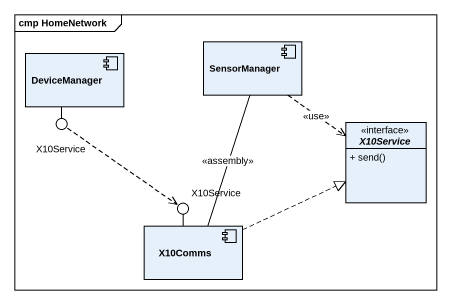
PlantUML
@startuml
mainframe cmp HomeNetwork
allowmixing
hide circle
hide empty members
skinparam classAttributeIconSize 0
component DeviceManager
component SensorManager
() X10Service
interface "X10Service" as X10Service_2 {
  + send()
}
() "X10Service" as X10Service_3
component X10Comms
DeviceManager -- X10Service
X10Comms -up- X10Service_3
SensorManager ..> X10Service_2 : <<use>>
SensorManager -- X10Comms : <<assembly>>
X10Service ..> X10Service_3
X10Comms .right.|> X10Service_2
@enduml
